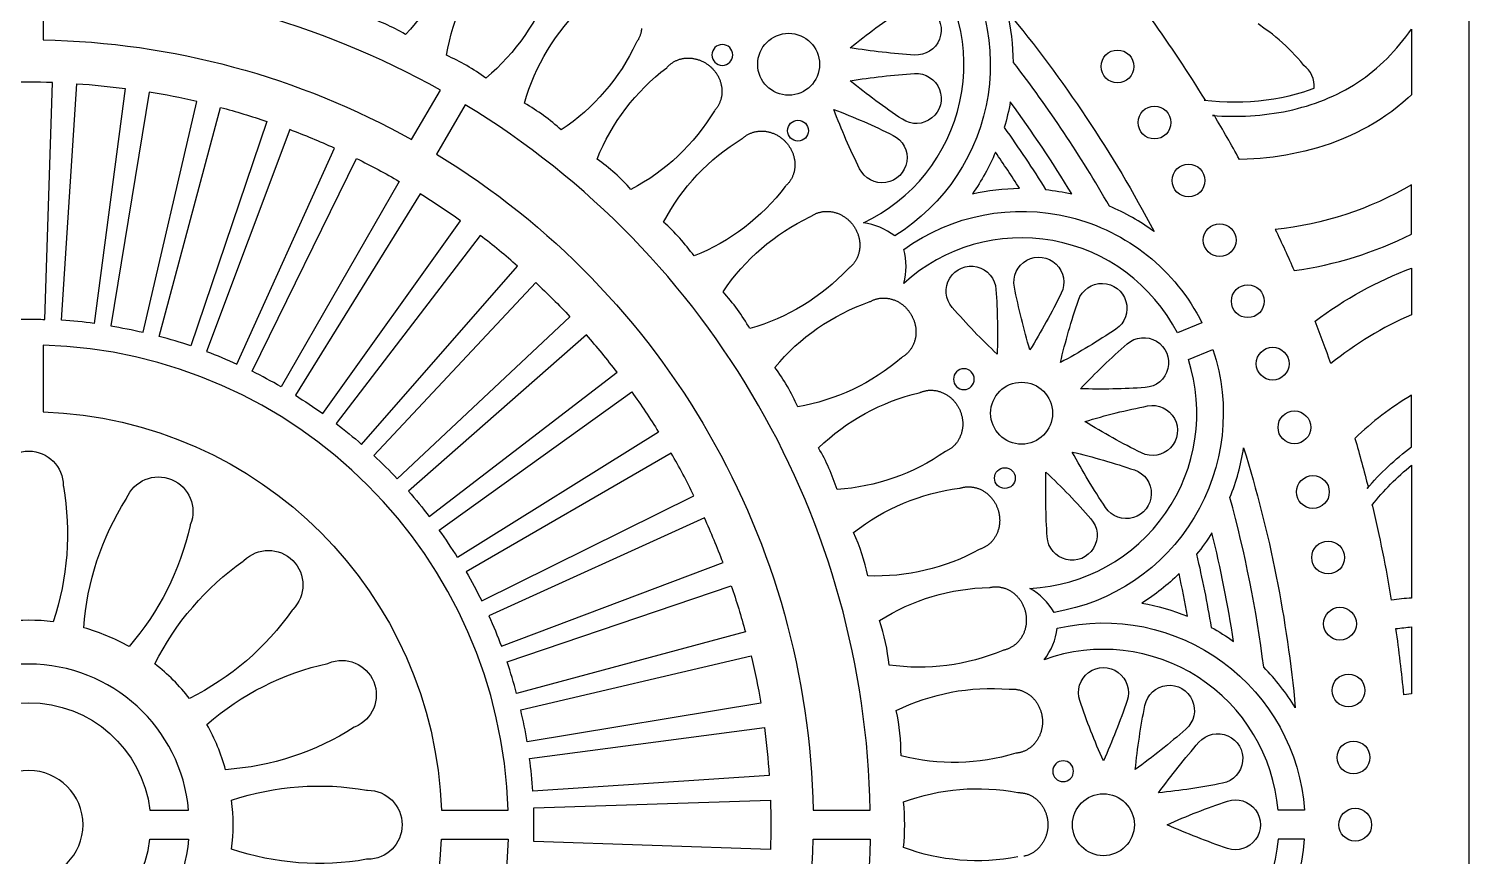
# Model space of a CAD drawing. Extents: x 101 to 1101, y 77 to 2048.
# Drawn here: x 601 to 1101, y 1052 to 1339 of the extents above; entities that cross this region are included whole.
import ezdxf

# ---------------------------------------------------------------- set-up
doc = ezdxf.new("R2010")
doc.units = 0
doc.layers.add('LAYER_01', color=1, linetype='CONTINUOUS')
doc.layers.add('LAYER_03', color=7, linetype='CONTINUOUS')

msp = doc.modelspace()

# ---------------------------------------------------------------- linework, layer by layer
at = {"layer": 'LAYER_01'}
for points in [[(750.7, 1371.93, -0.136609), (731.58, 1337, 0.054757), (717.14, 1343.42, -0.136609)], [(782.19, 1354.57, -0.136609), (759.52, 1321.83, 0.054757), (745.84, 1329.73, -0.136609), (762.86, 1365.73)], [(813.61, 1339.03), (813.58, 1338.77), (813.55, 1338.51), (813.51, 1338.25), (813.47, 1338), (813.41, 1337.75), (813.35, 1337.5), (813.29, 1337.26), (813.22, 1337.02), (813.14, 1336.78), (813.06, 1336.55), (812.97, 1336.32), (812.88, 1336.09), (812.79, 1335.87), (812.68, 1335.65), (812.58, 1335.44), (812.47, 1335.24), (812.35, 1335.03), (812.23, 1334.83), (812.11, 1334.64), (811.98, 1334.45), (811.85, 1334.27), (811.7, 1334.02, -0.136609), (785.73, 1303.82, 0.054757), (772.95, 1313.11, -0.136609), (793.64, 1347.14)], [(990.52, 1342.27, -0.017616), (1009.23, 1314.14), (1008.94, 1314.18), (1011.59, 1313.91), (1014.24, 1313.71), (1016.93, 1313.6), (1019.62, 1313.57), (1022.33, 1313.62), (1025.03, 1313.75), (1027.74, 1313.97), (1030.43, 1314.27), (1033.11, 1314.66), (1035.78, 1315.14), (1038.41, 1315.7), (1039.71, 1316.02), (1041.02, 1316.36), (1042.3, 1316.72), (1043.58, 1317.1), (1044.85, 1317.51), (1047.08, 1318.29, 0.257322), (1043.52, 1326.24), (1042.45, 1327.56), (1041.46, 1328.71), (1040.44, 1329.83), (1039.4, 1330.93), (1038.33, 1332), (1037.23, 1333.05), (1036.11, 1334.07), (1034.96, 1335.07), (1033.79, 1336.05), (1032.6, 1337.01), (1031.39, 1337.94), (1030.15, 1338.85), (1027.64, 1340.61)], [(944.21, 1051.62, -0.136609), (904.52, 1054.88, 0.054769), (904.52, 1070.68, -0.136609), (944.21, 1073.95), (944.51, 1073.92), (944.73, 1073.91), (944.96, 1073.91), (945.19, 1073.89), (945.42, 1073.87), (945.65, 1073.85), (945.88, 1073.81), (946.12, 1073.78), (946.35, 1073.73), (946.59, 1073.68), (946.82, 1073.62), (947.06, 1073.56), (947.3, 1073.49), (947.53, 1073.41), (947.77, 1073.33), (948.01, 1073.23), (948.24, 1073.14), (948.47, 1073.03), (948.71, 1072.92), (948.94, 1072.8), (949.17, 1072.67), (949.39, 1072.54), (949.62, 1072.4), (949.84, 1072.26), (950.06, 1072.1), (950.27, 1071.94), (950.49, 1071.78), (950.69, 1071.61), (950.9, 1071.43), (951.1, 1071.24), (951.3, 1071.05), (951.49, 1070.86), (951.68, 1070.66), (951.86, 1070.45), (952.04, 1070.24), (952.21, 1070.02), (952.38, 1069.8), (952.54, 1069.58), (952.7, 1069.35), (952.85, 1069.11), (953, 1068.88), (953.14, 1068.63), (953.27, 1068.39), (953.4, 1068.15), (953.52, 1067.9), (953.63, 1067.65), (953.74, 1067.39), (953.84, 1067.14), (953.94, 1066.88), (954.03, 1066.62), (954.11, 1066.36), (954.19, 1066.11), (954.26, 1065.85), (954.32, 1065.59), (954.38, 1065.33), (954.43, 1065.07), (954.48, 1064.81), (954.52, 1064.55), (954.56, 1064.29), (954.59, 1064.04), (954.61, 1063.78), (954.63, 1063.53), (954.64, 1063.28), (954.65, 1063.03), (954.65, 1062.78), (954.65, 1062.53), (954.64, 1062.29), (954.63, 1062.03), (954.61, 1061.78), (954.59, 1061.53), (954.56, 1061.27), (954.52, 1061.01), (954.48, 1060.76), (954.43, 1060.5), (954.38, 1060.24), (954.32, 1059.98), (954.26, 1059.72), (954.19, 1059.46), (954.11, 1059.2), (954.03, 1058.94), (953.94, 1058.68), (953.84, 1058.43), (953.74, 1058.17), (953.63, 1057.92), (953.52, 1057.67), (953.4, 1057.42), (953.27, 1057.17), (953.14, 1056.93), (953, 1056.69), (952.85, 1056.45), (952.7, 1056.22), (952.54, 1055.99), (952.38, 1055.76), (952.21, 1055.54), (952.04, 1055.33), (951.86, 1055.11), (951.68, 1054.91), (951.49, 1054.71), (951.3, 1054.51), (951.1, 1054.32), (950.9, 1054.14), (950.69, 1053.96), (950.49, 1053.79), (950.27, 1053.62), (950.06, 1053.46), (949.84, 1053.31), (949.62, 1053.16), (949.39, 1053.02), (949.17, 1052.89), (948.94, 1052.76), (948.71, 1052.65), (948.47, 1052.53), (948.24, 1052.43), (948.01, 1052.33), (947.77, 1052.24), (947.53, 1052.15), (947.3, 1052.08), (947.06, 1052.01), (946.82, 1051.94), (946.59, 1051.88), (946.35, 1051.83)]]:
    msp.add_lwpolyline(points, format="xyb", dxfattribs=at)
for points in [[(901.52, 1267.07, 0.136866), (890.59, 1271.57, 0.493474), (911.07, 1365.94), (917.59, 1372.46, -0.461775)], [(886.04, 1332.33, -0.024062), (904.14, 1345.69, -1.39346), (908.39, 1329.82, -0.024062)], [(976.02, 1277.39, 0.034747), (942.69, 1327.28, 0.057397), (940.49, 1345, -0.052173), (991.55, 1268.58, 0.057397)], [(1080.94, 1316.06), (1079.73, 1314.94), (1077.88, 1313.34), (1075.99, 1311.79), (1074.03, 1310.28), (1072.02, 1308.84), (1070.03, 1307.5), (1068, 1306.23), (1065.99, 1305.05), (1063.95, 1303.94), (1061.88, 1302.89), (1059.77, 1301.9), (1057.31, 1300.82), (1054.81, 1299.83), (1052.67, 1299.04), (1050.51, 1298.32), (1048.32, 1297.64), (1046.13, 1297.02), (1043.93, 1296.46), (1041.73, 1295.95), (1039.51, 1295.49), (1037.28, 1295.08), (1035.06, 1294.72), (1032.83, 1294.41), (1030.59, 1294.15), (1028.35, 1293.94), (1026.12, 1293.78), (1023.88, 1293.66), (1021.19, 1293.58, 0.009156), (1012.46, 1308.82), (1011.85, 1308.87), (1015.1, 1308.66), (1018.37, 1308.57), (1020.01, 1308.57), (1021.66, 1308.6), (1023.31, 1308.65), (1024.96, 1308.74), (1026.61, 1308.85), (1028.26, 1309), (1029.9, 1309.17), (1031.55, 1309.37), (1033.18, 1309.61), (1034.82, 1309.88), (1036.45, 1310.17), (1038.07, 1310.5), (1039.68, 1310.86), (1041.28, 1311.26), (1042.87, 1311.68), (1044.46, 1312.14), (1046.02, 1312.63), (1047.58, 1313.15), (1049.12, 1313.71), (1050.65, 1314.3), (1052.15, 1314.93), (1053.65, 1315.59), (1055.12, 1316.28), (1056.57, 1317.01), (1058, 1317.77), (1059.41, 1318.57), (1060.8, 1319.41), (1062.17, 1320.28), (1063.54, 1321.21), (1064.89, 1322.17), (1066.21, 1323.18), (1067.51, 1324.21), (1068.77, 1325.28), (1070.02, 1326.38), (1071.23, 1327.51), (1072.42, 1328.67), (1073.58, 1329.86), (1074.72, 1331.08), (1075.82, 1332.32), (1076.9, 1333.58), (1077.95, 1334.86), (1078.98, 1336.17), (1079.98, 1337.5), (1080.94, 1338.84)], [(798.17, 1293.75, -0.136609), (822.31, 1325.43), (822.52, 1325.63), (822.68, 1325.79), (822.83, 1325.96), (823, 1326.12), (823.17, 1326.27), (823.34, 1326.43), (823.52, 1326.58), (823.71, 1326.73), (823.9, 1326.87), (824.09, 1327.02), (824.29, 1327.15), (824.5, 1327.28), (824.71, 1327.41), (824.93, 1327.54), (825.15, 1327.66), (825.37, 1327.77), (825.6, 1327.88), (825.84, 1327.98), (826.08, 1328.08), (826.32, 1328.17), (826.56, 1328.26), (826.81, 1328.34), (827.07, 1328.41), (827.33, 1328.48), (827.59, 1328.54), (827.85, 1328.59), (828.11, 1328.64), (828.38, 1328.68), (828.65, 1328.71), (828.92, 1328.74), (829.2, 1328.76), (829.47, 1328.77), (829.75, 1328.77), (830.02, 1328.77), (830.3, 1328.76), (830.57, 1328.75), (830.85, 1328.72), (831.13, 1328.69), (831.4, 1328.66), (831.68, 1328.61), (831.95, 1328.56), (832.22, 1328.5), (832.49, 1328.44), (832.76, 1328.37), (833.03, 1328.29), (833.29, 1328.21), (833.55, 1328.12), (833.81, 1328.03), (834.06, 1327.93), (834.31, 1327.82), (834.56, 1327.71), (834.81, 1327.59), (835.05, 1327.47), (835.28, 1327.35), (835.51, 1327.22), (835.74, 1327.08), (835.97, 1326.94), (836.19, 1326.8), (836.4, 1326.66), (836.61, 1326.51), (836.81, 1326.35), (837.01, 1326.2), (837.21, 1326.04), (837.4, 1325.88), (837.59, 1325.71), (837.77, 1325.55), (837.95, 1325.37), (838.13, 1325.2), (838.3, 1325.01), (838.47, 1324.83), (838.65, 1324.63), (838.81, 1324.44), (838.98, 1324.23), (839.14, 1324.02), (839.3, 1323.81), (839.45, 1323.59), (839.6, 1323.37), (839.75, 1323.15), (839.89, 1322.92), (840.02, 1322.68), (840.15, 1322.44), (840.28, 1322.2), (840.4, 1321.95), (840.52, 1321.7), (840.63, 1321.45), (840.73, 1321.19), (840.83, 1320.93), (840.92, 1320.67), (841.01, 1320.41), (841.09, 1320.14), (841.16, 1319.87), (841.22, 1319.6), (841.28, 1319.33), (841.33, 1319.06), (841.38, 1318.79), (841.42, 1318.51), (841.45, 1318.24), (841.47, 1317.96), (841.49, 1317.69), (841.5, 1317.42), (841.5, 1317.14), (841.5, 1316.87), (841.48, 1316.6), (841.46, 1316.33), (841.44, 1316.06), (841.41, 1315.8), (841.37, 1315.54), (841.32, 1315.28), (841.27, 1315.02), (841.21, 1314.77), (841.14, 1314.51), (841.07, 1314.27), (840.99, 1314.02), (840.91, 1313.78), (840.82, 1313.55), (840.72, 1313.31), (840.62, 1313.09), (840.52, 1312.86), (840.4, 1312.64), (840.29, 1312.43), (840.17, 1312.22), (840.05, 1312.02), (839.92, 1311.82), (839.79, 1311.62), (839.65, 1311.43), (839.51, 1311.25), (839.37, 1311.07), (839.22, 1310.89), (839.07, 1310.72), (838.9, 1310.49, -0.136609), (809.92, 1283.17, 0.054757)], [(600.84, 1238.18, -0.007971), (606.43, 1238.09), (609.05, 1320.26, 0.015943), (592.63, 1320.26), (595.25, 1238.09, -0.007971)], [(886.04, 1320.88, -0.024062), (908.39, 1323.4, -1.39346), (904.14, 1307.52, -0.024062)], [(612.23, 1237.81), (617.56, 1319.85, -0.016275), (634.25, 1318.22), (623.59, 1236.7, 0.016275)], [(642.68, 1316.97), (629.33, 1235.85, -0.016275), (640.52, 1233.63), (659.13, 1313.71, 0.016275)], [(646.15, 1232.22), (667.39, 1311.65, -0.016275), (683.44, 1306.79), (657.08, 1228.92, 0.016275)], [(880.31, 1310.96, -0.024062), (900.93, 1301.96, -1.39346), (889.31, 1290.34, -0.024062)], [(962.95, 1281.62, 0.022725), (941.6, 1313.58, -0.029452), (939.53, 1304.63, -0.015532), (953.89, 1283.14, -0.029452)], [(691.47, 1303.93), (662.54, 1226.97, -0.016275), (673.09, 1222.61), (706.96, 1297.52, 0.016275)], [(821.23, 1271.86, -0.136609), (848.55, 1300.84), (848.78, 1301.01), (848.95, 1301.16), (849.13, 1301.31), (849.31, 1301.45), (849.49, 1301.59), (849.68, 1301.73), (849.87, 1301.86), (850.07, 1301.99), (850.28, 1302.11), (850.49, 1302.23), (850.7, 1302.35), (850.92, 1302.46), (851.14, 1302.56), (851.37, 1302.66), (851.6, 1302.76), (851.84, 1302.85), (852.08, 1302.93), (852.32, 1303.01), (852.57, 1303.08), (852.82, 1303.15), (853.08, 1303.21), (853.33, 1303.26), (853.59, 1303.31), (853.86, 1303.35), (854.12, 1303.38), (854.39, 1303.41), (854.66, 1303.43), (854.93, 1303.44), (855.2, 1303.44), (855.47, 1303.44), (855.75, 1303.43), (856.02, 1303.41), (856.3, 1303.39), (856.57, 1303.36), (856.84, 1303.32), (857.12, 1303.28), (857.39, 1303.22), (857.66, 1303.17), (857.93, 1303.1), (858.2, 1303.03), (858.47, 1302.95), (858.73, 1302.86), (858.99, 1302.77), (859.25, 1302.67), (859.51, 1302.57), (859.76, 1302.46), (860.01, 1302.34), (860.26, 1302.22), (860.5, 1302.1), (860.74, 1301.96), (860.97, 1301.83), (861.2, 1301.69), (861.43, 1301.54), (861.65, 1301.39), (861.87, 1301.24), (862.08, 1301.08), (862.29, 1300.92), (862.49, 1300.75), (862.69, 1300.59), (862.88, 1300.42), (863.07, 1300.24), (863.25, 1300.07), (863.43, 1299.89), (863.6, 1299.71), (863.77, 1299.53), (863.94, 1299.34), (864.1, 1299.15), (864.26, 1298.96), (864.41, 1298.76), (864.56, 1298.55), (864.71, 1298.34), (864.86, 1298.13), (865, 1297.91), (865.14, 1297.68), (865.28, 1297.46), (865.41, 1297.22), (865.53, 1296.99), (865.65, 1296.75), (865.77, 1296.5), (865.88, 1296.26), (865.99, 1296), (866.09, 1295.75), (866.18, 1295.49), (866.27, 1295.23), (866.35, 1294.97), (866.43, 1294.7), (866.5, 1294.43), (866.56, 1294.16), (866.62, 1293.89), (866.67, 1293.62), (866.72, 1293.34), (866.75, 1293.07), (866.78, 1292.79), (866.81, 1292.52), (866.82, 1292.24), (866.83, 1291.96), (866.83, 1291.69), (866.83, 1291.41), (866.82, 1291.14), (866.8, 1290.86), (866.77, 1290.59), (866.74, 1290.32), (866.7, 1290.06), (866.65, 1289.79), (866.6, 1289.53), (866.53, 1289.27), (866.47, 1289.01), (866.39, 1288.76), (866.31, 1288.51), (866.23, 1288.26), (866.14, 1288.02), (866.04, 1287.78), (865.94, 1287.54), (865.83, 1287.31), (865.71, 1287.09), (865.6, 1286.87), (865.47, 1286.65), (865.34, 1286.44), (865.21, 1286.23), (865.07, 1286.03), (864.93, 1285.84), (864.79, 1285.65), (864.64, 1285.46), (864.49, 1285.28), (864.33, 1285.11), (864.17, 1284.94), (864.01, 1284.78), (863.85, 1284.62), (863.68, 1284.46), (863.49, 1284.25, -0.136609), (831.81, 1260.11, 0.054757)], [(944.83, 1283.59, 0.009198), (936.47, 1296.09, -0.052907), (928.47, 1281.7, -0.052907)], [(678.34, 1220.13), (714.67, 1293.88, -0.016275), (729.46, 1285.99), (688.41, 1214.75, 0.016275)], [(736.77, 1281.61), (693.39, 1211.77, -0.016275), (702.88, 1205.44), (750.72, 1272.31, 0.016275)], [(1080.94, 1284.84, -0.109104), (1033.62, 1269.34, -0.008194), (1040.16, 1255.04, 0.081681), (1080.94, 1267.7)], [(841.88, 1247.67, -0.136609), (872.07, 1273.64), (872.33, 1273.79), (872.51, 1273.92), (872.7, 1274.05), (872.89, 1274.17), (873.09, 1274.29), (873.29, 1274.41), (873.5, 1274.52), (873.71, 1274.62), (873.93, 1274.73), (874.15, 1274.82), (874.38, 1274.92), (874.6, 1275), (874.84, 1275.09), (875.07, 1275.16), (875.32, 1275.23), (875.56, 1275.3), (875.81, 1275.35), (876.06, 1275.41), (876.31, 1275.45), (876.57, 1275.49), (876.83, 1275.52), (877.09, 1275.55), (877.35, 1275.57), (877.62, 1275.58), (877.88, 1275.59), (878.15, 1275.58), (878.42, 1275.58), (878.69, 1275.56), (878.96, 1275.54), (879.23, 1275.51), (879.51, 1275.47), (879.78, 1275.42), (880.05, 1275.37), (880.32, 1275.31), (880.58, 1275.24), (880.85, 1275.17), (881.12, 1275.09), (881.38, 1275), (881.64, 1274.91), (881.9, 1274.81), (882.16, 1274.7), (882.41, 1274.59), (882.66, 1274.47), (882.91, 1274.35), (883.16, 1274.22), (883.4, 1274.08), (883.63, 1273.94), (883.86, 1273.79), (884.09, 1273.64), (884.32, 1273.49), (884.54, 1273.33), (884.75, 1273.16), (884.96, 1272.99), (885.17, 1272.82), (885.37, 1272.65), (885.56, 1272.47), (885.75, 1272.29), (885.93, 1272.1), (886.11, 1271.91), (886.29, 1271.72), (886.46, 1271.53), (886.62, 1271.34), (886.78, 1271.14), (886.93, 1270.94), (887.08, 1270.75), (887.22, 1270.54), (887.36, 1270.34), (887.5, 1270.13), (887.63, 1269.91), (887.76, 1269.69), (887.89, 1269.47), (888.01, 1269.24), (888.13, 1269.01), (888.25, 1268.77), (888.36, 1268.53), (888.46, 1268.29), (888.56, 1268.04), (888.66, 1267.79), (888.75, 1267.53), (888.83, 1267.27), (888.91, 1267.01), (888.98, 1266.75), (889.05, 1266.48), (889.11, 1266.21), (889.17, 1265.94), (889.22, 1265.67), (889.26, 1265.4), (889.29, 1265.12), (889.32, 1264.84), (889.34, 1264.57), (889.36, 1264.29), (889.37, 1264.01), (889.37, 1263.73), (889.36, 1263.46), (889.35, 1263.18), (889.33, 1262.9), (889.3, 1262.63), (889.27, 1262.36), (889.23, 1262.08), (889.18, 1261.82), (889.13, 1261.55), (889.06, 1261.28), (889, 1261.02), (888.92, 1260.76), (888.84, 1260.51), (888.75, 1260.25), (888.66, 1260.01), (888.56, 1259.76), (888.46, 1259.52), (888.34, 1259.28), (888.23, 1259.05), (888.11, 1258.82), (887.98, 1258.6), (887.85, 1258.38), (887.71, 1258.17), (887.57, 1257.97), (887.42, 1257.76), (887.27, 1257.57), (887.12, 1257.38), (886.96, 1257.19), (886.8, 1257.01), (886.64, 1256.84), (886.47, 1256.67), (886.3, 1256.5), (886.13, 1256.35), (885.95, 1256.2), (885.78, 1256.05), (885.6, 1255.91), (885.42, 1255.78), (885.2, 1255.58, -0.136609), (851.17, 1234.89, 0.054757)], [(904.62, 1250.58, 0.136866), (904.64, 1262.4, -0.461775), (1008.16, 1236.91), (999.65, 1233.39, 0.493474)], [(757.57, 1267.24), (707.55, 1201.99, -0.016275), (716.38, 1194.75), (770.53, 1256.61, 0.016275)], [(937.07, 1226.01, -0.024062), (921.47, 1242.21, -1.39346), (936.65, 1248.5, -0.024062)], [(948.43, 1227.5, -0.024062), (943.02, 1249.33, -1.39346), (959.31, 1247.19, -0.024062)], [(1080.94, 1239.73, 0.068065), (1052.92, 1222.75, 0.008194), (1047.43, 1237.48, -0.072327), (1080.94, 1255.88)], [(720.68, 1190.86), (776.85, 1250.89, -0.016275), (788.71, 1239.04), (728.75, 1182.79, 0.016275)], [(959.01, 1223.12, -0.024062), (965.24, 1244.73, -1.39346), (978.28, 1234.73, -0.024062)], [(859.89, 1221.47, -0.136609), (892.63, 1244.14), (892.9, 1244.26), (893.09, 1244.37), (893.29, 1244.48), (893.5, 1244.58), (893.71, 1244.68), (893.92, 1244.77), (894.14, 1244.86), (894.36, 1244.94), (894.59, 1245.02), (894.82, 1245.09), (895.05, 1245.16), (895.29, 1245.22), (895.53, 1245.28), (895.77, 1245.33), (896.02, 1245.38), (896.27, 1245.42), (896.52, 1245.45), (896.78, 1245.47), (897.03, 1245.49), (897.29, 1245.51), (897.55, 1245.51), (897.82, 1245.51), (898.08, 1245.5), (898.34, 1245.48), (898.61, 1245.46), (898.88, 1245.43), (899.14, 1245.39), (899.41, 1245.35), (899.68, 1245.3), (899.94, 1245.24), (900.21, 1245.17), (900.48, 1245.1), (900.74, 1245.02), (901, 1244.93), (901.26, 1244.84), (901.52, 1244.74), (901.77, 1244.63), (902.03, 1244.52), (902.28, 1244.4), (902.53, 1244.27), (902.77, 1244.14), (903.01, 1244), (903.25, 1243.85), (903.48, 1243.7), (903.71, 1243.55), (903.93, 1243.39), (904.16, 1243.22), (904.37, 1243.05), (904.58, 1242.88), (904.79, 1242.7), (904.99, 1242.52), (905.19, 1242.33), (905.38, 1242.14), (905.56, 1241.95), (905.74, 1241.76), (905.92, 1241.56), (906.09, 1241.36), (906.25, 1241.15), (906.41, 1240.95), (906.56, 1240.74), (906.71, 1240.53), (906.85, 1240.32), (906.99, 1240.11), (907.12, 1239.9), (907.25, 1239.69), (907.37, 1239.47), (907.49, 1239.25), (907.6, 1239.03), (907.71, 1238.8), (907.82, 1238.57), (907.92, 1238.33), (908.02, 1238.09), (908.11, 1237.85), (908.2, 1237.6), (908.29, 1237.35), (908.37, 1237.09), (908.44, 1236.84), (908.51, 1236.58), (908.57, 1236.31), (908.63, 1236.05), (908.68, 1235.78), (908.73, 1235.51), (908.77, 1235.24), (908.8, 1234.97), (908.82, 1234.69), (908.84, 1234.42), (908.86, 1234.14), (908.86, 1233.86), (908.86, 1233.58), (908.86, 1233.31), (908.84, 1233.03), (908.82, 1232.75), (908.79, 1232.47), (908.76, 1232.2), (908.72, 1231.93), (908.67, 1231.65), (908.61, 1231.38), (908.55, 1231.11), (908.48, 1230.85), (908.41, 1230.59), (908.32, 1230.33), (908.23, 1230.07), (908.14, 1229.81), (908.04, 1229.56), (907.93, 1229.32), (907.82, 1229.08), (907.7, 1228.84), (907.57, 1228.61), (907.44, 1228.38), (907.31, 1228.15), (907.17, 1227.94), (907.02, 1227.72), (906.87, 1227.52), (906.72, 1227.31), (906.56, 1227.12), (906.4, 1226.92), (906.23, 1226.74), (906.06, 1226.56), (905.89, 1226.39), (905.72, 1226.22), (905.54, 1226.06), (905.36, 1225.9), (905.17, 1225.75), (904.99, 1225.6), (904.8, 1225.47), (904.61, 1225.33), (904.42, 1225.21), (904.23, 1225.09), (904.03, 1224.97), (903.79, 1224.8, -0.136609), (867.79, 1207.78, 0.054757)], [(794.44, 1232.73), (732.65, 1178.49, -0.016275), (739.9, 1169.67), (805.09, 1219.78, 0.016275)], [(965.99, 1214.03, -0.024062), (982.19, 1229.63, -1.39346), (988.48, 1214.45, -0.024062)], [(956.81, 1136.45, 0.136866), (948.44, 1144.79, 0.493474), (1003.47, 1224.15), (1011.99, 1227.67, -0.461775)], [(743.36, 1165.02), (810.17, 1212.94, -0.016275), (819.49, 1199), (749.71, 1155.53, 0.016275)], [(875.05, 1193.52, -0.136609), (909.99, 1212.64), (910.27, 1212.74), (910.47, 1212.83), (910.68, 1212.91), (910.9, 1212.99), (911.12, 1213.07), (911.34, 1213.14), (911.57, 1213.2), (911.79, 1213.26), (912.03, 1213.32), (912.26, 1213.37), (912.5, 1213.41), (912.75, 1213.45), (912.99, 1213.48), (913.24, 1213.5), (913.49, 1213.52), (913.74, 1213.54), (913.99, 1213.54), (914.25, 1213.54), (914.51, 1213.53), (914.77, 1213.52), (915.03, 1213.49), (915.29, 1213.47), (915.55, 1213.43), (915.81, 1213.39), (916.07, 1213.34), (916.34, 1213.28), (916.6, 1213.21), (916.86, 1213.14), (917.12, 1213.06), (917.38, 1212.98), (917.64, 1212.88), (917.89, 1212.78), (918.14, 1212.67), (918.4, 1212.56), (918.65, 1212.44), (918.89, 1212.31), (919.13, 1212.18), (919.37, 1212.04), (919.61, 1211.89), (919.84, 1211.74), (920.07, 1211.58), (920.3, 1211.42), (920.52, 1211.25), (920.73, 1211.08), (920.95, 1210.9), (921.15, 1210.72), (921.35, 1210.53), (921.55, 1210.34), (921.74, 1210.14), (921.93, 1209.95), (922.11, 1209.74), (922.29, 1209.54), (922.46, 1209.33), (922.62, 1209.12), (922.78, 1208.9), (922.93, 1208.69), (923.08, 1208.47), (923.22, 1208.25), (923.36, 1208.03), (923.49, 1207.81), (923.62, 1207.59), (923.74, 1207.36), (923.85, 1207.14), (923.96, 1206.91), (924.06, 1206.69), (924.16, 1206.46), (924.25, 1206.23), (924.34, 1206), (924.43, 1205.76), (924.51, 1205.52), (924.59, 1205.27), (924.66, 1205.02), (924.73, 1204.77), (924.79, 1204.51), (924.85, 1204.26), (924.9, 1203.99), (924.95, 1203.73), (924.99, 1203.47), (925.03, 1203.2), (925.06, 1202.93), (925.08, 1202.66), (925.09, 1202.38), (925.11, 1202.11), (925.11, 1201.83), (925.11, 1201.56), (925.1, 1201.28), (925.08, 1201), (925.06, 1200.73), (925.03, 1200.45), (924.99, 1200.17), (924.95, 1199.9), (924.9, 1199.63), (924.84, 1199.35), (924.78, 1199.08), (924.71, 1198.82), (924.63, 1198.55), (924.55, 1198.29), (924.46, 1198.03), (924.36, 1197.77), (924.26, 1197.52), (924.15, 1197.27), (924.04, 1197.02), (923.92, 1196.78), (923.79, 1196.54), (923.66, 1196.31), (923.52, 1196.08), (923.38, 1195.85), (923.23, 1195.64), (923.07, 1195.42), (922.92, 1195.21), (922.75, 1195.01), (922.59, 1194.81), (922.42, 1194.62), (922.24, 1194.44), (922.06, 1194.26), (921.88, 1194.09), (921.7, 1193.92), (921.51, 1193.76), (921.32, 1193.6), (921.13, 1193.45), (920.93, 1193.31), (920.74, 1193.18), (920.54, 1193.04), (920.34, 1192.92), (920.14, 1192.8), (919.94, 1192.69), (919.73, 1192.58), (919.53, 1192.49), (919.32, 1192.39), (919.07, 1192.25, -0.136609), (881.48, 1179.08, 0.054757)], [(1080.94, 1211.79, 0.060132), (1061.27, 1196.81, -0.009156), (1065.87, 1179.86), (1065.47, 1179.4, -0.057146), (1080.94, 1193.86)], [(967.48, 1202.67, -0.024062), (989.31, 1208.09, -1.39346), (987.17, 1191.79, -0.024062)], [(592.34, 1133.21, -0.124584), (588.84, 1180.07), (588.87, 1180.42, -1), (612.82, 1180.42), (612.85, 1180.07, -0.124584), (609.34, 1133.21, 0.06011)], [(823.88, 1191.7), (752.7, 1150.55, -0.016275), (758.08, 1140.49), (831.79, 1176.92, 0.016275)], [(963.1, 1192.09, -0.024062), (984.71, 1185.86, -1.39346), (974.71, 1172.83, -0.024062)], [(1029.59, 1117.48, 0.034747), (1017.88, 1176.33, 0.057397), (1022.64, 1193.54, -0.052173), (1040.57, 1103.39, 0.057397)], [(1080.94, 1141.44, 0.016325), (1074.01, 1140.7, 0.017616), (1067.35, 1173.82), (1067.17, 1173.59, -0.05534), (1080.94, 1187.54)], [(619.94, 1131.1, -0.124584), (634.63, 1175.74), (634.79, 1176.05, -1), (656.92, 1166.88), (656.82, 1166.55, -0.124584), (635.64, 1124.6, 0.06011)], [(954.01, 1185.12, -0.024062), (969.61, 1168.92, -1.39346), (954.43, 1162.63, -0.024062)], [(887.22, 1164.14, -0.136609), (923.96, 1179.51), (924.25, 1179.57), (924.46, 1179.64), (924.68, 1179.7), (924.9, 1179.76), (925.13, 1179.81), (925.35, 1179.86), (925.59, 1179.9), (925.82, 1179.93), (926.06, 1179.96), (926.3, 1179.99), (926.54, 1180.01), (926.79, 1180.02), (927.03, 1180.02), (927.28, 1180.02), (927.53, 1180.02), (927.78, 1180), (928.04, 1179.98), (928.29, 1179.95), (928.55, 1179.92), (928.8, 1179.88), (929.06, 1179.83), (929.32, 1179.77), (929.57, 1179.71), (929.83, 1179.64), (930.09, 1179.56), (930.34, 1179.48), (930.59, 1179.38), (930.84, 1179.28), (931.1, 1179.18), (931.34, 1179.07), (931.59, 1178.95), (931.83, 1178.82), (932.07, 1178.69), (932.31, 1178.55), (932.55, 1178.4), (932.78, 1178.25), (933.01, 1178.09), (933.23, 1177.93), (933.45, 1177.76), (933.67, 1177.58), (933.88, 1177.4), (934.08, 1177.21), (934.29, 1177.02), (934.48, 1176.83), (934.68, 1176.63), (934.86, 1176.43), (935.04, 1176.22), (935.22, 1176.01), (935.39, 1175.79), (935.55, 1175.58), (935.71, 1175.36), (935.87, 1175.13), (936.01, 1174.91), (936.16, 1174.68), (936.29, 1174.45), (936.42, 1174.22), (936.55, 1173.99), (936.66, 1173.76), (936.78, 1173.52), (936.88, 1173.29), (936.99, 1173.05), (937.08, 1172.82), (937.17, 1172.58), (937.25, 1172.35), (937.33, 1172.12), (937.41, 1171.88), (937.48, 1171.64), (937.54, 1171.4), (937.6, 1171.15), (937.66, 1170.9), (937.71, 1170.65), (937.76, 1170.39), (937.8, 1170.14), (937.83, 1169.88), (937.86, 1169.61), (937.89, 1169.35), (937.91, 1169.08), (937.92, 1168.81), (937.93, 1168.54), (937.93, 1168.27), (937.92, 1168), (937.91, 1167.72), (937.89, 1167.45), (937.87, 1167.18), (937.84, 1166.9), (937.8, 1166.63), (937.75, 1166.35), (937.7, 1166.08), (937.64, 1165.81), (937.58, 1165.54), (937.51, 1165.27), (937.43, 1165), (937.34, 1164.74), (937.25, 1164.48), (937.16, 1164.22), (937.05, 1163.96), (936.94, 1163.71), (936.82, 1163.46), (936.7, 1163.21), (936.57, 1162.97), (936.44, 1162.73), (936.3, 1162.5), (936.15, 1162.27), (936, 1162.05), (935.85, 1161.83), (935.68, 1161.62), (935.52, 1161.41), (935.35, 1161.21), (935.17, 1161.01), (934.99, 1160.82), (934.81, 1160.64), (934.63, 1160.46), (934.44, 1160.29), (934.24, 1160.12), (934.05, 1159.96), (933.85, 1159.81), (933.65, 1159.66), (933.45, 1159.52), (933.24, 1159.39), (933.03, 1159.26), (932.83, 1159.14), (932.62, 1159.02), (932.4, 1158.91), (932.19, 1158.81), (931.98, 1158.71), (931.77, 1158.62), (931.55, 1158.54), (931.34, 1158.46), (931.13, 1158.39), (930.86, 1158.27, -0.136609), (892.1, 1149.11, 0.054757)], [(835.44, 1169.21), (760.57, 1135.25, -0.016275), (764.94, 1124.7), (841.87, 1153.73, 0.016275)], [(1019.13, 1126.39, 0.022725), (1011.63, 1164.09, -0.029452), (1006.3, 1156.61, -0.015532), (1011.35, 1131.26, -0.029452)], [(644.63, 1118.59, -0.124584), (675.29, 1154.21), (675.55, 1154.43, -1), (692.49, 1137.49), (692.27, 1137.23, -0.124584), (656.65, 1106.58, 0.06011)], [(766.9, 1119.24), (844.74, 1145.71, -0.016275), (849.62, 1129.67), (770.22, 1108.32, 0.016275)], [(896.24, 1133.65, -0.136609), (934.39, 1145.09), (934.68, 1145.13), (934.9, 1145.17), (935.13, 1145.21), (935.35, 1145.24), (935.58, 1145.27), (935.81, 1145.29), (936.05, 1145.31), (936.29, 1145.32), (936.53, 1145.33), (936.77, 1145.33), (937.01, 1145.32), (937.25, 1145.31), (937.5, 1145.29), (937.75, 1145.26), (938, 1145.23), (938.25, 1145.19), (938.5, 1145.14), (938.75, 1145.08), (939, 1145.02), (939.25, 1144.95), (939.5, 1144.88), (939.75, 1144.8), (939.99, 1144.71), (940.24, 1144.61), (940.49, 1144.5), (940.73, 1144.39), (940.97, 1144.28), (941.21, 1144.15), (941.45, 1144.02), (941.69, 1143.88), (941.92, 1143.74), (942.15, 1143.58), (942.38, 1143.43), (942.6, 1143.26), (942.82, 1143.09), (943.03, 1142.92), (943.24, 1142.74), (943.45, 1142.55), (943.65, 1142.36), (943.84, 1142.16), (944.03, 1141.96), (944.22, 1141.75), (944.4, 1141.54), (944.58, 1141.33), (944.75, 1141.11), (944.91, 1140.89), (945.07, 1140.66), (945.22, 1140.44), (945.37, 1140.2), (945.51, 1139.97), (945.65, 1139.74), (945.78, 1139.5), (945.9, 1139.26), (946.02, 1139.02), (946.13, 1138.78), (946.23, 1138.53), (946.33, 1138.29), (946.42, 1138.05), (946.51, 1137.8), (946.59, 1137.56), (946.67, 1137.31), (946.74, 1137.07), (946.81, 1136.83), (946.86, 1136.58), (946.92, 1136.34), (946.97, 1136.1), (947.01, 1135.86), (947.05, 1135.61), (947.09, 1135.36), (947.12, 1135.1), (947.14, 1134.85), (947.16, 1134.59), (947.17, 1134.33), (947.18, 1134.06), (947.18, 1133.8), (947.18, 1133.53), (947.17, 1133.26), (947.16, 1133), (947.14, 1132.73), (947.11, 1132.46), (947.07, 1132.19), (947.03, 1131.92), (946.99, 1131.64), (946.93, 1131.37), (946.87, 1131.1), (946.81, 1130.84), (946.73, 1130.57), (946.65, 1130.3), (946.57, 1130.04), (946.48, 1129.78), (946.38, 1129.52), (946.27, 1129.26), (946.16, 1129.01), (946.04, 1128.76), (945.92, 1128.51), (945.79, 1128.26), (945.65, 1128.02), (945.51, 1127.79), (945.36, 1127.56), (945.21, 1127.33), (945.05, 1127.11), (944.88, 1126.89), (944.72, 1126.68), (944.54, 1126.47), (944.36, 1126.27), (944.18, 1126.08), (943.99, 1125.89), (943.8, 1125.7), (943.61, 1125.53), (943.41, 1125.36), (943.21, 1125.19), (943.01, 1125.03), (942.8, 1124.88), (942.59, 1124.74), (942.38, 1124.6), (942.17, 1124.47), (941.95, 1124.34), (941.74, 1124.22), (941.52, 1124.11), (941.3, 1124.01), (941.08, 1123.91), (940.86, 1123.82), (940.64, 1123.73), (940.42, 1123.65), (940.19, 1123.58), (939.97, 1123.51), (939.75, 1123.45), (939.53, 1123.39), (939.31, 1123.34), (939.03, 1123.25, -0.136609), (899.53, 1118.19, 0.054757)], [(1003.14, 1135.14, 0.009198), (1000.21, 1149.89, -0.052907), (987.31, 1139.66, -0.052907)], [(953.36, 1120.03, 0.136866), (957.91, 1130.95, -0.461775), (1043.79, 1067.78), (1034.58, 1067.78, 0.493474)], [(1080.94, 1108.19), (1078.26, 1107.85, 0.012057), (1075.53, 1130.81, -0.014316), (1080.94, 1131.41)], [(771.64, 1102.69), (851.69, 1121.4, -0.016275), (854.98, 1104.96), (773.87, 1091.5, 0.016275)], [(662.66, 1097.59, -0.124584), (704.61, 1118.76), (704.94, 1118.86, -1), (714.1, 1096.74), (713.8, 1096.58, -0.124584), (669.16, 1081.88, 0.06011)], [(973.94, 1084.91, -0.024062), (965.73, 1105.85, -1.39346), (982.16, 1105.85, -0.024062)], [(985.01, 1081.95, -0.024062), (988.36, 1104.19, -1.39346), (1002.59, 1095.97, -0.024062)], [(902.03, 1102.38, -0.136609), (941.17, 1109.78), (941.46, 1109.78), (941.68, 1109.8), (941.91, 1109.82), (942.14, 1109.83), (942.37, 1109.83), (942.6, 1109.83), (942.84, 1109.82), (943.08, 1109.81), (943.31, 1109.79), (943.55, 1109.76), (943.8, 1109.73), (944.04, 1109.69), (944.28, 1109.64), (944.52, 1109.59), (944.77, 1109.53), (945.01, 1109.47), (945.25, 1109.39), (945.5, 1109.31), (945.74, 1109.22), (945.98, 1109.13), (946.22, 1109.03), (946.46, 1108.92), (946.7, 1108.81), (946.94, 1108.68), (947.17, 1108.55), (947.4, 1108.42), (947.63, 1108.28), (947.86, 1108.13), (948.08, 1107.97), (948.3, 1107.81), (948.51, 1107.64), (948.73, 1107.47), (948.93, 1107.29), (949.14, 1107.1), (949.34, 1106.91), (949.53, 1106.71), (949.72, 1106.51), (949.91, 1106.3), (950.09, 1106.09), (950.26, 1105.87), (950.43, 1105.65), (950.59, 1105.43), (950.75, 1105.2), (950.9, 1104.97), (951.05, 1104.73), (951.19, 1104.5), (951.32, 1104.25), (951.45, 1104.01), (951.58, 1103.77), (951.69, 1103.52), (951.8, 1103.27), (951.9, 1103.02), (952, 1102.77), (952.09, 1102.52), (952.18, 1102.27), (952.26, 1102.02), (952.33, 1101.76), (952.4, 1101.51), (952.46, 1101.26), (952.52, 1101.01), (952.57, 1100.76), (952.61, 1100.51), (952.65, 1100.26), (952.68, 1100.01), (952.71, 1099.77), (952.74, 1099.52), (952.75, 1099.27), (952.77, 1099.02), (952.78, 1098.77), (952.78, 1098.51), (952.78, 1098.25), (952.77, 1097.99), (952.76, 1097.73), (952.74, 1097.47), (952.71, 1097.21), (952.68, 1096.94), (952.64, 1096.68), (952.6, 1096.41), (952.55, 1096.15), (952.49, 1095.88), (952.43, 1095.61), (952.36, 1095.35), (952.29, 1095.09), (952.21, 1094.82), (952.12, 1094.56), (952.03, 1094.3), (951.92, 1094.04), (951.82, 1093.79), (951.7, 1093.53), (951.58, 1093.28), (951.46, 1093.03), (951.33, 1092.79), (951.19, 1092.55), (951.05, 1092.31), (950.9, 1092.08), (950.74, 1091.85), (950.58, 1091.62), (950.41, 1091.4), (950.24, 1091.19), (950.07, 1090.98), (949.89, 1090.78), (949.7, 1090.58), (949.51, 1090.38), (949.32, 1090.2), (949.12, 1090.02), (948.92, 1089.84), (948.71, 1089.67), (948.5, 1089.51), (948.29, 1089.35), (948.08, 1089.21), (947.86, 1089.06), (947.64, 1088.93), (947.42, 1088.8), (947.2, 1088.68), (946.97, 1088.56), (946.75, 1088.45), (946.52, 1088.35), (946.29, 1088.25), (946.06, 1088.17), (945.83, 1088.08), (945.6, 1088.01), (945.37, 1087.94), (945.15, 1087.88), (944.92, 1087.82), (944.69, 1087.77), (944.46, 1087.73), (944.24, 1087.69), (944.01, 1087.66), (943.79, 1087.63), (943.5, 1087.57, -0.136609), (903.68, 1086.67, 0.054757)], [(774.72, 1085.76), (856.23, 1096.53, -0.016275), (857.89, 1079.85), (775.85, 1074.4, 0.016275)], [(993.11, 1073.85, -0.024062), (1007.13, 1091.43, -1.39346), (1015.35, 1077.2, -0.024062)], [(718.48, 1050.81), (718.13, 1050.78, -0.124584), (671.27, 1054.28, 0.06011), (671.27, 1071.28, -0.124584), (718.13, 1074.79), (718.48, 1074.76, -1)], [(776.24, 1062.78, 0.008303), (776.14, 1068.61), (858.31, 1071.34, -0.016607), (858.31, 1054.23), (776.14, 1056.96, 0.008303)], [(996.07, 1062.78, -0.024062), (1017.01, 1071, -1.39346), (1017.01, 1054.57, -0.024062)], [(953.36, 1005.53, -0.136866), (957.91, 994.62, 0.461775), (1043.79, 1057.78), (1034.58, 1057.78, -0.493474)]]:
    msp.add_lwpolyline(points, format="xyb", close=True, dxfattribs=at)
for centre, radius in [((864.66, 1326.61), 10.75), ((978.83, 1325.87), 5.69), ((991.67, 1306.39), 5.69), ((867.9, 1303.58), 3.61), ((1003.51, 1286.28), 5.69), ((1014.31, 1265.6), 5.69), ((1024.06, 1244.4), 5.69), ((1032.71, 1222.73), 5.69), ((945.54, 1205.56), 10.75), ((1040.26, 1200.65), 5.69), ((939.73, 1183.05), 3.61), ((1046.68, 1178.22), 5.69), ((1051.95, 1155.49), 5.69), ((1056.07, 1132.52), 5.69), ((1059.02, 1109.37), 5.69), ((1060.79, 1086.11), 5.69), ((973.94, 1062.78), 10.75), ((1061.38, 1062.78), 5.69)]:
    msp.add_circle(centre, radius, dxfattribs=at)
at = {"layer": 'LAYER_01', "extrusion": (0, 0, -1)}
for centre, radius in [((-841.64, 1329.85), 3.61), ((-925.51, 1217.37), 3.61), ((-600.84, 1062.78), 18.82), ((-959.96, 1081.35), 3.61)]:
    msp.add_circle(centre, radius, dxfattribs=at)
at = {"layer": 'LAYER_03'}
msp.add_lwpolyline([(100.74, 77.1), (1100.94, 77.1), (1100.94, 2048.46), (100.74, 2048.46)], close=True, dxfattribs=at)
for points in [[(605.84, 1354.91), (605.84, 1335.07, -0.123502), (733.76, 1300.47), (743.76, 1317.61, 0.124135)], [(752.39, 1312.57), (742.39, 1295.43, -0.256896), (873.13, 1067.78), (892.97, 1067.78, 0.257561)], [(605.84, 1229.18), (605.84, 1206.04, -0.393921), (744.09, 1067.78), (767.24, 1067.78, 0.396725)], [(642.88, 1067.78), (656.33, 1067.78, 0.913948), (545.35, 1067.78), (558.8, 1067.78, -0.888113)], [(642.88, 1057.78), (656.33, 1057.78, -0.913948), (545.35, 1057.78), (558.8, 1057.78, 0.888113)], [(744.09, 1057.78), (767.24, 1057.78, -0.396725), (605.84, 896.38), (605.84, 919.53, 0.393921)], [(752.39, 812.99), (742.39, 830.13, 0.256896), (873.13, 1057.78), (892.97, 1057.78, -0.257561)]]:
    msp.add_lwpolyline(points, format="xyb", close=True, dxfattribs=at)

doc.saveas('drawing.dxf')
